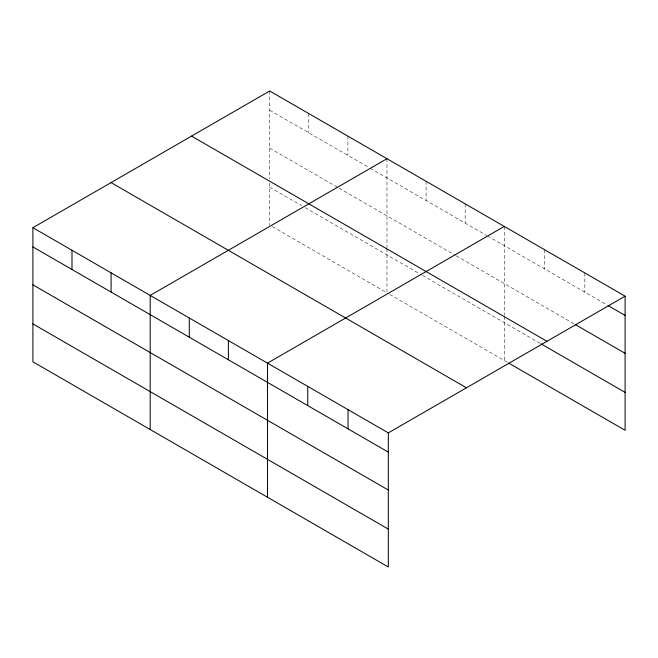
<?xml version="1.0" encoding="UTF-8"?>
<svg xmlns="http://www.w3.org/2000/svg" width="658" height="658" viewBox="0 0 658 658"><rect width="100%" height="100%" fill="white"/><g stroke="black" fill="none" stroke-linecap="round" stroke-linejoin="round"><path stroke-width="0.49" stroke-dasharray="3.29 2.47" d="M269.681 110.215L369.204 167.675M370.092 168.185L486.484 235.391M487.372 235.901L607.589 305.304M269.681 148.132L338.105 187.629M338.993 188.147L455.385 255.345M456.274 255.855L574.311 324.007M269.681 187.193L301.668 205.658M305.222 207.714L421.622 274.912M422.51 275.422L540.16 343.353M272.346 226.64L386.97 292.818M389.635 294.356L507.762 362.558M584.822 272.938L584.822 292.16M544.536 249.678L544.536 268.908M504.258 226.426L504.258 315.429M504.258 316.457L504.258 360.535M465.165 203.857L465.165 223.078M426.063 181.279L426.063 200.509M386.97 158.71L386.97 247.712M386.97 248.74L386.97 291.79M347.876 136.14L347.876 155.362M308.783 113.563L308.783 132.793M269.681 90.993L269.681 178.968M269.681 183.08L269.681 225.102"/><path stroke-width="0.99" d="M388.319 490.037L388.319 432.898L32.9 227.701L32.9 361.81L388.319 567.007L388.319 490.037L32.9 284.832M508.634 363.06L625.1 430.299L625.1 296.19L269.681 90.993L32.9 227.701M386.97 158.71L150.189 295.417L150.189 429.526M504.258 226.426L267.477 363.134L267.477 497.242M388.319 432.898L625.1 296.19M608.461 305.814L625.1 315.412M575.191 324.509L625.1 353.33M191.544 136.107L546.962 341.305M541.032 343.854L625.1 392.39M111.037 182.587L466.456 387.784M32.9 246.923L388.319 452.12M32.9 323.892L388.319 529.098M348.033 409.638L348.033 428.868M307.755 386.386L307.755 405.608M228.375 340.556L228.375 359.786M189.282 317.987L189.282 337.209M111.095 272.84L111.095 292.07M71.993 250.27L71.993 269.492"/></g></svg>
